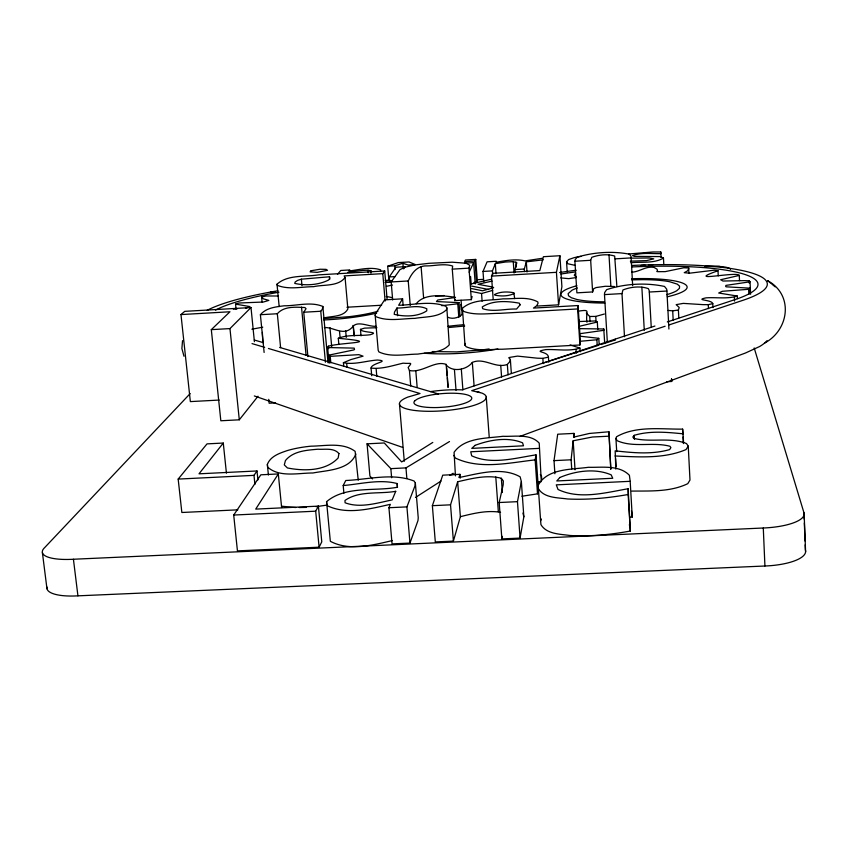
<?xml version="1.0" encoding="UTF-8"?>
<svg xmlns="http://www.w3.org/2000/svg" width="848" height="848" viewBox="0 0 848 848"><rect width="100%" height="100%" fill="white"/><g stroke="black" fill="none" stroke-linecap="round" stroke-linejoin="round"><path stroke-width="1.27" d="M380.604 271.339L380.604 269.834C370.491 266.505 359.202 269.781 348.931 271L349.789 269.94L340.758 270.48L337.451 274.402M624.499 336.741L621.997 293.599L622.93 289.963C630.711 286.878 640.378 285.797 648.338 288.627L649.218 290.514L651.253 327.392M615.828 469.103L615.171 450.829C633.149 452.864 652.006 454.666 669.634 449.588L670.895 447.638L669.952 446.26C652.822 441.681 633.7 448.051 617.143 440.706L615.924 438.405L616.581 436.72C636.117 425.579 660.974 429.342 682.64 429.13L683.605 442.592M608.959 431.77L610.783 469.092L608.959 431.77L589.434 433.455L573.555 437.155L573.958 433.402L557.698 434.218L554.02 460.634L554.899 473.746M616.878 286.582L614.673 256.064C607.433 253.732 598.9 254.792 591.787 257.304L590.674 260.294L592.614 291.945L576.894 292.846L574.902 261.226L575.156 259.647L577.17 257.177C593.706 252.185 612.362 250.934 629.343 254.156L631.071 256.382L632.661 285.67M472.103 296.514L471.34 299.641L454.698 300.595L452.281 269.134L452.662 266.071C444.606 263.304 435.522 265.784 427.18 265.912C417.47 265.307 411.789 272.908 408.238 280.964L410.241 305.471M607.306 341.627L604.486 294.595L604.613 292.666L606.606 289.677C624.775 283.635 645.763 282.448 664.493 286.433L666.698 289.157L666.899 291.034L668.913 329.045M464.99 345.242L462.436 308.248C473.173 298.846 489.72 300.839 503.055 298.846C514.418 299.111 527.424 296.185 537.791 301.92L538.056 303.255L536.699 305.757L533.466 308.078L578.092 305.545L580.339 341.278L579.915 344.988L502.641 349.217C490.61 349.143 477.604 351.591 466.199 346.768L464.99 345.242L465.107 343.398M455.45 475.887L454.072 452.302C464.64 437.43 486.561 438.48 502.917 436.285C514.694 436.826 530.413 433.423 539.222 443.133L541.289 481.675M592.614 291.945L593.706 288.691L596.133 287.567L605.419 286.264L614.482 286.518M571.722 468.986L571.117 459.786L573.163 440.78L592.445 437.006L608.79 436.201M343.196 485.512L345.772 480.498C368.138 479.586 392.645 472.569 414.121 481.049L415.361 483.084L415.064 485.639L406.923 506.881L409.966 543.08L392.052 543.886L388.935 507.729L390.345 504.316C370.004 508.906 346.556 515.128 326.999 505.567L326.565 501.666C345.518 485.607 374.593 491.533 397.415 487.25L397.14 483.54C379.904 479.025 361.598 483.837 344.203 485.459L343.196 485.512L343.896 493.197M615.107 340.101L615.213 339.136L654.91 326.035M579.915 344.988L577.636 308.948L578.092 305.545M324.36 327.582C333.942 326.872 344.394 337.334 353.234 326.162C358.163 320.692 369.368 326.893 375.876 326.279M580.159 351.846L579.915 348.062C568.976 351.708 557.009 349.037 545.688 349.62C531.866 352.259 548.221 351.051 548.423 357.135L542.858 358.354L537.303 358.185L517.534 356.107L509.966 357.347L508.694 357.792L509.998 358.863L510.167 361.216L507.348 364.47C495.137 368.795 484.176 357.188 472.325 362.414L474.096 385.851M521.891 496.239L537.505 493.854L538.353 488.533M402.588 298.825L398.645 305.28C414.068 304.92 430.869 300.563 445.783 306.255L446.832 307.782L446.525 309.668C438.458 317.629 425.346 316.527 414.884 318.382C402.058 318.53 388.013 321.752 375.865 316.622L375.155 315.117L375.791 313.294L384.632 299.863L402.588 298.825L403.129 305.344M537.505 493.854L535.152 459.881L536.031 454.857C515.287 458.026 491.543 465.075 471.668 455.789L470.746 451.783L539.01 448.38M520.068 538.088L523.852 516.771L521.361 481.547L520.131 476.83C501.783 466.464 478.293 473.703 458.948 477.562L459.945 474.329L442.741 475.166L432.374 505.684L435.31 541.925L453.404 541.109L460.379 516.676L457.655 481.749C471.795 478.548 486.911 474.509 501.338 478.283L503.341 480.975L503.182 484.791L499.186 502.525L501.868 538.915L520.068 538.088L517.471 501.666L521.361 481.547M537.42 306.043L558.556 304.845L561.906 286.719L559.903 255.725L543.42 256.7L539.826 270.576L492.603 273.342L491.501 276.119L493.197 299.45M264.12 352.461L260.389 314.714C266.208 307.782 275.759 306.881 284.133 305.799C296.736 305.884 310.898 301.39 322.865 306.467L322.314 309.319L320.756 311.258L325.441 362.191M182.543 340.642L181.885 348.528L183.984 356.255M501.868 538.915L502.387 536.402M558.556 304.845L556.436 272.325L559.903 255.725M586.911 322.24C585.279 311.121 591.777 309.085 577.838 311.227M355.895 453.987C349.524 470.152 327.498 470.184 312.901 472.993C298.263 472.93 279.575 477.763 267.65 467.142L267.353 464.46C270.364 456.235 279.681 453.161 287.249 450.595A38.934 10.006 -5.7 0 1 310.919 446.186C325.346 446.006 342.772 442.062 355.132 451.359L358.238 480.18M524.499 271.614L524.329 269.017L526.322 261.852L543.229 259.827M453.404 541.109L450.532 504.825L457.655 481.749M515.043 272.166L514.863 269.579L516.835 262.763L513.263 261.64L505.323 262.032L495.317 263.664L492.434 270.894L492.72 274.773M409.966 543.08L417.969 520.587L418.244 517.884L415.361 483.084M628.167 488.734L628.167 494.501C608.154 498.083 587.791 499.991 567.46 498.974C557.666 497.564 544.575 498.168 538.491 488.904L538.183 485.374C547.246 468.202 571.764 469.665 588.523 467.28C601.942 467.683 619.125 464.693 629.396 475.293L630.181 481.314L556.277 484.855L558.026 489.466C579.65 499.885 605.589 492.646 628.167 488.734L630.308 531.028C610.401 534.728 590.102 536.657 569.856 535.48C559.998 534.017 546.748 534.282 540.95 524.658L540.632 520.905L541.331 519.029M262.371 332.395L262.806 342.528M483.763 281.78L483 271.445L487.091 261.82L496.26 261.279L495.847 262.318C505.387 260.612 515.478 258.693 525.071 260.898L542.317 258.301M473.99 282.426L476.576 282.278L477.307 280.561L475.739 259.403L465.425 260.018L464.63 261.629L474.997 261.014L475.739 259.403M469.167 272.261L473.64 262.615L464.492 263.156M454.698 300.595L455.217 299.482M471.34 299.641L468.976 268.148L469.76 265.276L466.23 263.251L452.228 262.191L429.13 263.304L415.022 264.926L405.63 267.046L399.991 269.59L391.172 281.96L392.677 300.001M384.706 270.957L382.798 273.639L344.129 275.918L345.072 277.508C338.341 286.677 323.692 284.387 313.633 286.666C301.729 286.741 288.712 289.952 277.381 285.341L277.01 284.197C287.769 274.423 305.068 277.095 318.583 274.869L384.706 270.957L387.112 299.514M319.102 547.193L321.774 541.851L318.403 506.129L255.714 509.107L278.314 473.947L260.834 474.806L233.709 515.043L237.44 550.893L319.102 547.193L315.689 511.185L318.403 506.129M567.217 272.007L566.559 261.767L568.658 259.552L574.022 257.697A22.218 3.721 -3.7 0 1 580.922 256.414M447.956 387.441L446.154 364.407C434.791 360.082 422.134 373.237 409.436 370.502L408.142 367.502C412.711 361.545 411.397 364.046 403.076 363.177C392.603 365.552 381.886 369.336 371.053 368.074L371.721 375.717M416.241 303.732C424.636 293.026 443.027 295.592 455.058 297.256M329.035 362.859L327.625 347.553L328.399 346.196C341.013 342.412 385.448 342.709 338.299 338.278L338.861 344.521M678.813 317.968L678.4 310.039L679.206 307.474L676.153 304.655L683.255 303.383L702.971 304.633L708.271 304.676L712.797 303.626L712.988 307.559M396.97 308.025L394.49 312.085L394.225 314.343C404.475 316.834 417.757 316.876 426.767 310.845L426.798 308.778C417.672 304.326 406.68 308.259 396.97 308.025L397.606 315.732M683.138 433.688L682.258 433.731C666.39 432.194 649.738 430.657 634.24 435.331L632.852 436.985L633.7 438.352C650.882 442.709 669.782 436.847 686.52 443.568L688.247 446.143L686.032 449.567C663.867 458.98 638.597 456.977 615.044 455.98M403.637 268.837L405.068 266.675L395.974 267.205L389.274 276.946L389.603 280.805M254.909 484.388L253.997 475.357L257.008 470.958L198.994 473.82L223.278 443.048L207.018 443.875L178.175 479.088L181.854 512.489L237.853 509.839M219.197 400.065L190.355 401.602L180.974 314.576L229.956 311.767L211.311 329.649L220.83 420.767L239.295 419.813L258.015 396.239M371.053 368.074C371.339 363.061 390.886 361.153 377.466 360.029C366.198 360.76 354.612 365 343.408 362.7L343.747 366.453M307.909 356.595L303.743 312.234L306.043 308.693L304.888 307.548C295.729 307.071 283.9 306.043 277.328 313.739L260.389 314.714M737.41 298.623L737.294 296.037L718.701 293.016L722.326 291.288L748.614 289.295L749.632 288.14L726.524 286.847L725.718 286.582L725.877 285.405L750.045 281.801L750.586 294.277M575.591 273.12L574.266 275.197L576.364 277.222M190.185 393.567L44.711 547.575A40.99 11.618 -8 0 0 73.426 559.245L763.285 528.007A43.078 12.932 -1.6 0 0 803.936 512.69L754.19 347.956M211.311 329.649L229.967 328.589L250.997 307.538L254.4 341.67M441.776 305.683L457.782 303.796L459.001 302.641L460.051 316.293M628.622 253.997L652.875 251.973L660.762 251.983L660.931 253.647C651.603 253.817 641.342 252.28 632.513 255.608L634.421 256.372L660.136 256.584L663.465 258.068C654.041 263.707 641.459 261.619 630.795 262.742M180.974 314.576L184.737 311.354L250.997 307.538M514.323 293.397C508.577 296.365 501.253 296.387 494.978 295.189L494.522 294.532C500.235 291.521 507.57 291.532 513.835 292.751L514.683 298.655M579.693 341.331L596.865 339.762L598.794 338.32L599.197 344.882M764.504 343.143C789.128 330.042 794.014 294.913 767.557 280.614L770.79 283.243M718.245 275.854L718.012 270.724C682.576 283.221 737.082 270.989 739.276 275.43L739.509 280.656M615.213 339.136L462.192 389.879L459.499 389.783A43.545 10.25 -4.5 0 0 433.339 391.214L430.466 391.617M415.467 497.458L440.981 481.081M449.853 475.389L453.182 473.258M432.798 442.433L401.676 461.927L384.292 442.963L367.067 443.822L369.908 476.004L372.558 478.94M367.067 443.822L390.843 468.637L405.969 467.895L449.514 441.532M462.436 314.099C458.874 317.777 452.556 319.579 447.691 317.173M338.299 338.278C348.189 334.356 359.541 336.094 370.004 334.78C381.367 331.547 361.704 333.052 360.453 329.374L361.025 335.893M343.408 362.7L350.839 359.594L363.061 356.171L358.884 354.655L330.222 356.33L328.96 355.1L353.69 349.959L354.517 349.514L354.178 348.125L327.625 347.553M576.184 352.132L573.524 353.022M446.154 364.407L446.207 364.99C452.821 372.717 466.866 369.728 472.325 362.414M712.797 303.626C711.737 299.482 694.056 300.393 706.066 297.849C716.39 297.129 727.33 299.227 737.294 296.037M519.76 436.466L745.35 353.065L759.691 346.482A141.976 29.956 -3.3 0 0 767.048 340.652M542.699 363.241L578.442 351.761M387.695 266.24L398.242 262.594L409.065 261.958L415.372 264.608L408.089 265.032L402.885 263.24L394.765 265.827L387.695 266.24L388.85 279.935M665.129 326.236L471.7 390.684L481.834 393.069A43.545 10.25 -4.5 0 1 468.001 407.019A43.545 10.25 -4.5 0 1 411.969 410.072A43.545 10.25 -4.5 0 1 407.771 397.108L420.025 393.514L268.434 348.475M668.902 324.985L743.007 300.287A142.782 26.426 -3.4 0 0 716.581 266.77L705.313 265.837A142.782 26.426 -3.4 0 0 631.58 265.488M236.073 309.191L235.564 304.125L238.903 303.012L263.378 302.026L268.848 300.404L263.251 298.803L261.597 296.959L266.039 295.984L278.43 295.994M667.312 321.943L734.94 299.63A133.528 24.698 -3.4 0 0 744.056 274.19A133.528 24.698 -3.4 0 0 631.59 266.972M739.276 275.43L720.652 279.734L722.941 281.027L744.374 280.635L749.187 280.773L750.045 281.801M579.672 351.369L598.497 345.327M601.009 344.521L614.811 340.09M301.379 279.183L297.574 280.402L295.178 282.002L294.744 283.402C305.524 285.861 318.7 285.108 328.695 279.957L329.766 278.102L329.48 276.777L301.379 279.183L301.983 285.712M360.453 329.374L364.545 328.134L376.904 327.71M604.38 314.014L595.752 316.421L589.72 316.474L586.339 313.082M597.766 329.607L597.31 322.039L579.937 326.151M471.403 291.447L481.547 293.503L492.73 290.387M493.663 287.695L482.533 290.779L471.117 288.479M392.37 540.558C372.505 545.211 349.228 551.359 330.338 541.3L326.565 501.666M460.379 516.676C473.407 513.432 487.123 510.008 500.564 512.33M471.668 283.826L491.469 279.204M492.052 281.101L478.028 284.281L493.006 287.112M576.28 277.529L568.764 278.653L560.751 277.9M386.412 286.327L392.518 285.034M327.328 505.048L316.081 506.68M262.763 327.18L251.867 329.204M455.535 297.447L437.738 300.033L436.423 301.549L459.001 302.641M277.932 290.779L272.674 291.67A140.789 25.758 -5 0 0 207.23 310.294M347.807 272.367L362.764 270.385L368.053 270.236L370.746 270.586L371.435 271.424M245.464 308.29L249.895 306.573L235.564 304.125M535.152 459.881C509.139 462.764 479.883 469.834 455.376 458.037L453.839 455.387M323.544 318.042C331.43 315.954 343.525 317.247 347.871 308.969L345.072 277.508M668.15 310.442L672.697 310.834L678.4 310.039M448.804 327.508L464.693 326.014M233.338 309.117L237.292 308.746M579.693 333.72L603.914 330.307L603.776 328.992L579.46 328.642M435.702 296.143L444.045 295.549M578.834 321.54L595.254 320.957L597.31 322.039M574.902 261.226L590.674 260.294M615.256 258.852L631.092 257.909M452.281 269.134L468.976 268.148M389.274 276.946L395.115 276.607M483 271.445L492.434 270.894M514.863 269.579L524.329 269.017M385.193 280.423L388.988 280.2L392.433 281.26M641.215 265.435L645.116 265.201M649.006 264.979L652.907 264.746M391.172 281.96L408.238 280.964M491.501 276.119L556.436 272.325M476.618 279.755L483.222 279.374M270.47 292.083L275.208 291.807M346.917 307.23L381.6 305.238M604.486 294.595L621.997 293.599M649.314 292.03L666.899 291.034M303.743 312.234L320.756 311.258M577.636 308.948L500.055 313.336C487.982 313.325 475.081 315.7 463.506 311.333L462.308 309.944M666.708 381.738L671.69 381.473L671.542 378.855M275.589 402.885L269.134 403.224L268.752 399.323M178.175 479.088L253.997 475.357M554.02 460.634L571.117 459.786M537.367 481.865L539.985 481.738M233.709 515.043L315.689 511.185M388.935 507.729L406.923 506.881M432.374 505.684L450.532 504.825M499.186 502.525L517.471 501.666M629.629 517.174L632.258 517.047L631.463 510.655M631.771 272.187C639.36 271.932 645.9 265.869 653.988 267.406L657.041 269.166L657.529 270.692L656.776 271.519L657.91 271.678L665.203 271.625L683.795 267.777L688.65 268L688.777 268.858L687.304 271.01L684.241 272.674L689.541 273.194L714.122 270.194L718.012 270.724M629.227 524.954L630.287 524.901M46.958 587.007A40.831 12.296 -8.3 0 0 77.931 595.837L764.928 566.008A42.898 13.695 -1.4 0 0 805.377 549.992L805.176 544.851M704.953 266.59L719.581 266.399M631.675 279.872L642.71 279.66A53.021 9.773 -3.4 0 1 669.644 281.737L677.287 284.144L679.577 286.136L679.439 288.331L676.852 290.652A59.583 10.992 -3.4 0 1 666.676 294.691M323.565 318.604L349.249 316.664A52.459 9.593 -5 0 0 377.932 311.258M299.249 507.539L306.446 507.39M630.361 261.163L646.653 260.601L653.766 258.863L649.282 257.993L630.721 258.142M631.781 491.087C650.448 490.907 670.598 492.031 687.792 483.657L689.986 480.032L688.247 446.143M295.676 507.528L281.939 506.245M580.403 336.232L598.794 338.32M432.289 351.57L456.775 351.888L482.904 349.789A58.342 11.946 -4.3 0 0 489.116 348.92M574.997 265.339L567.853 263.76L566.559 261.767M471.35 286.03L488.649 289.507M570.068 344.935L579.915 348.062M476.83 391.585L479.65 392.306M254.315 340.006L263.262 342.634M279.66 347.436L438.469 393.96M252.015 343.599L264.65 347.351M254.326 395.942L402.62 447.384M771.85 284.112L775.22 286.847M540.356 474.488L541.48 476.099L541.692 479.131M522.919 513.019L523.852 516.771M42.4 552.673L46.969 588.724M73.426 559.245L77.931 595.837M223.278 443.048L226.427 473.163M229.967 328.589L239.295 419.813M257.008 470.958L257.919 479.926M267.353 464.46L268.403 475.007M261.597 296.959L262.085 301.962M278.314 473.947L281.621 507.528M671.457 379.162L671.69 381.473M277.01 284.197L279.172 306.584M277.328 313.739L280.603 347.616M301.528 307.103L306.075 355.407M329.48 276.777L329.713 279.384M329.946 327.572L331.716 346.917M330.222 356.33L330.815 362.838M328.399 346.196L328.632 348.74M328.96 355.1L329.681 362.891M322.865 306.467L328.028 362.774M345.677 330.9L346.26 337.419M346.705 363.654L347.044 367.417M339.529 331.473L340.122 338.002M353.309 325.685L354.22 336.009M353.128 325.409L353.934 334.419M390.843 468.637L391.628 477.742M375.155 315.117L378.176 350.266L378.886 351.909C390.822 357.559 405.037 354.22 417.788 354.114C428.208 352.238 441.596 353.298 449.26 344.829L446.832 307.782M370.746 270.586L370.958 273.098M368.053 270.236L368.265 272.749M376.13 368.636L376.798 376.289M405.969 467.895L406.839 478.304M399.45 403.733L404.273 461.27M382.798 273.639L385.119 301.093M397.14 483.54L397.468 487.399M402.885 263.24L403.213 267.184M409.436 370.502L410.718 385.967M394.765 265.827L395.073 269.558M415.785 370.576L417.163 387.356M421.117 266.908L423.618 297.945M454.422 369.569L456.033 390.324M459.945 474.329L460.241 478.166M446.673 367.852L447.278 375.526M447.479 378.081L448.179 387.027M461.058 300.277L462.149 314.597M460.856 304.464L461.259 309.658M457.782 303.796L458.832 317.481M461.312 369.145L462.902 389.9M495.783 476.926L498.348 511.736M481.547 293.503L482.12 301.273M486.243 396.864L489.243 437.398M474.997 261.014L476.576 282.278M473.64 262.615L475.23 283.974M470.587 276.48L471.17 284.324M500.733 365.35L501.581 377.01M501.338 478.283L502.376 492.508M510.379 359.817L511.312 372.961M507.348 364.47L508.09 374.827M495.317 263.664L496.048 273.787M536.031 454.857L540.632 520.905M515.902 261.968L516.252 267.035M513.263 261.64L514.068 273.014M542.858 358.354L543.218 363.622M526.322 261.852L527.021 272.007M548.423 357.135L548.762 362.266M573.958 433.402L574.202 437.303M573.163 440.78L575.039 469.813M578.771 319.59L578.93 322.219M576.004 349.471L576.248 353.266M603.776 328.992L604.698 343.196M595.752 316.421L596.08 321.699M596.865 339.762L597.193 345.03M589.72 316.474L590.049 321.752M628.167 494.501L630.308 531.028M609.002 254.866L610.846 286.147M615.924 438.405L616.708 451.634M615.637 458.63L616.104 466.432M634.24 435.331L634.463 439.285M630.181 481.314L632.258 517.047M641.862 287.133L644.279 330.349M682.64 429.13L682.916 434.388M683.053 437.006L683.393 443.578M672.697 310.834L673.185 320.099M663.465 258.068L663.814 264.534M660.762 251.983L661.133 257.474M688.65 268L688.905 273.056M708.271 304.676L708.462 308.608M734.4 297.203L734.58 301.082M749.632 288.14L749.855 293.217M749.187 280.773L749.303 283.264M748.614 289.295L748.837 294.383M763.285 528.007L764.928 566.008M803.936 512.69L804.19 519.124M804.339 522.983L805.028 540.992M804.158 514.418L805.6 551.825M705.207 266.431A24.931 4.388 -3 0 1 730.467 269.388M497.85 348.984A69.292 14.172 -4.3 0 1 424.244 353.224M447.903 326.332A69.292 14.172 -4.3 0 1 464.004 324.699M631.665 278.759A63.208 11.671 -3.4 0 1 683.976 283.698A63.208 11.671 -3.4 0 1 667.259 296.821M604.836 303.054A63.208 11.671 -3.4 0 1 576.873 285.755M376.66 313.103A62.328 11.384 -5 0 1 323.819 319.961M386.232 296.493A62.328 11.384 -5 0 1 391.988 297.648M385.575 280.805A140.789 25.758 -5 0 1 391.946 280.741M215.477 310.103A131.652 24.083 -5 0 1 278.928 292.21M385.056 282.384A131.652 24.083 -5 0 1 391.235 282.342M603.893 301.814A53.191 9.837 -3.4 0 1 576.619 299.397L571.404 297.754L568.552 295.804L568.128 293.641L572.008 290.228A59.795 11.056 -3.4 0 1 577.371 287.97M560.941 274.031A133.528 24.698 -3.4 0 1 575.41 271.932M559.616 272.537A142.782 26.426 -3.4 0 1 576.184 270.236M455.556 474.18A43.237 11.586 -4.6 0 1 450.977 474.679M338.935 453.542L338.172 457.931C325.791 471.255 304.093 471.265 287.408 467.948L284.292 464.927L285.437 460.559C293.185 451.009 306.541 450.214 317.852 449.217C324.816 449.747 333.72 447.5 338.935 453.542M395.73 491.31L392.179 499.896C377.116 503.034 360.05 508.461 345.083 502.769L344.977 500.468C359.234 490.367 379.226 494.289 395.73 491.31M520.078 304.867L516.559 309.043C505.419 308.64 493.462 312.382 482.66 308.693L482.3 306.923C492.603 300.128 507.592 300.976 519.389 303.202L520.078 304.867M414.926 400.701L414.29 401.454A29.023 6.837 -4.5 0 0 438.607 407.496L444.734 407.093A29.023 6.837 -4.5 0 0 470.057 400.701A29.023 6.837 -4.5 0 0 462.87 393.949L460.602 393.652A29.023 6.837 -4.5 0 0 452.779 393.218L449.917 393.228A29.023 6.837 -4.5 0 0 441.034 393.695L438.066 394.002A29.023 6.837 -4.5 0 0 429.597 395.306L427.021 395.857A29.023 6.837 -4.5 0 0 417.099 399.217L414.926 400.701M559.85 477.509L556.786 480.964L612.765 478.272L611.164 474.859C595.264 468.011 575.485 470.863 559.85 477.509M475.071 445.359L471.764 448.38L523.513 445.794L522.559 442.826C507.804 436.635 489.72 439.836 475.071 445.359M311.099 270.724L310.061 271.869L317.247 272.367L327.529 270.289L326.035 269.346L320.088 269.24L311.099 270.724"/></g></svg>
